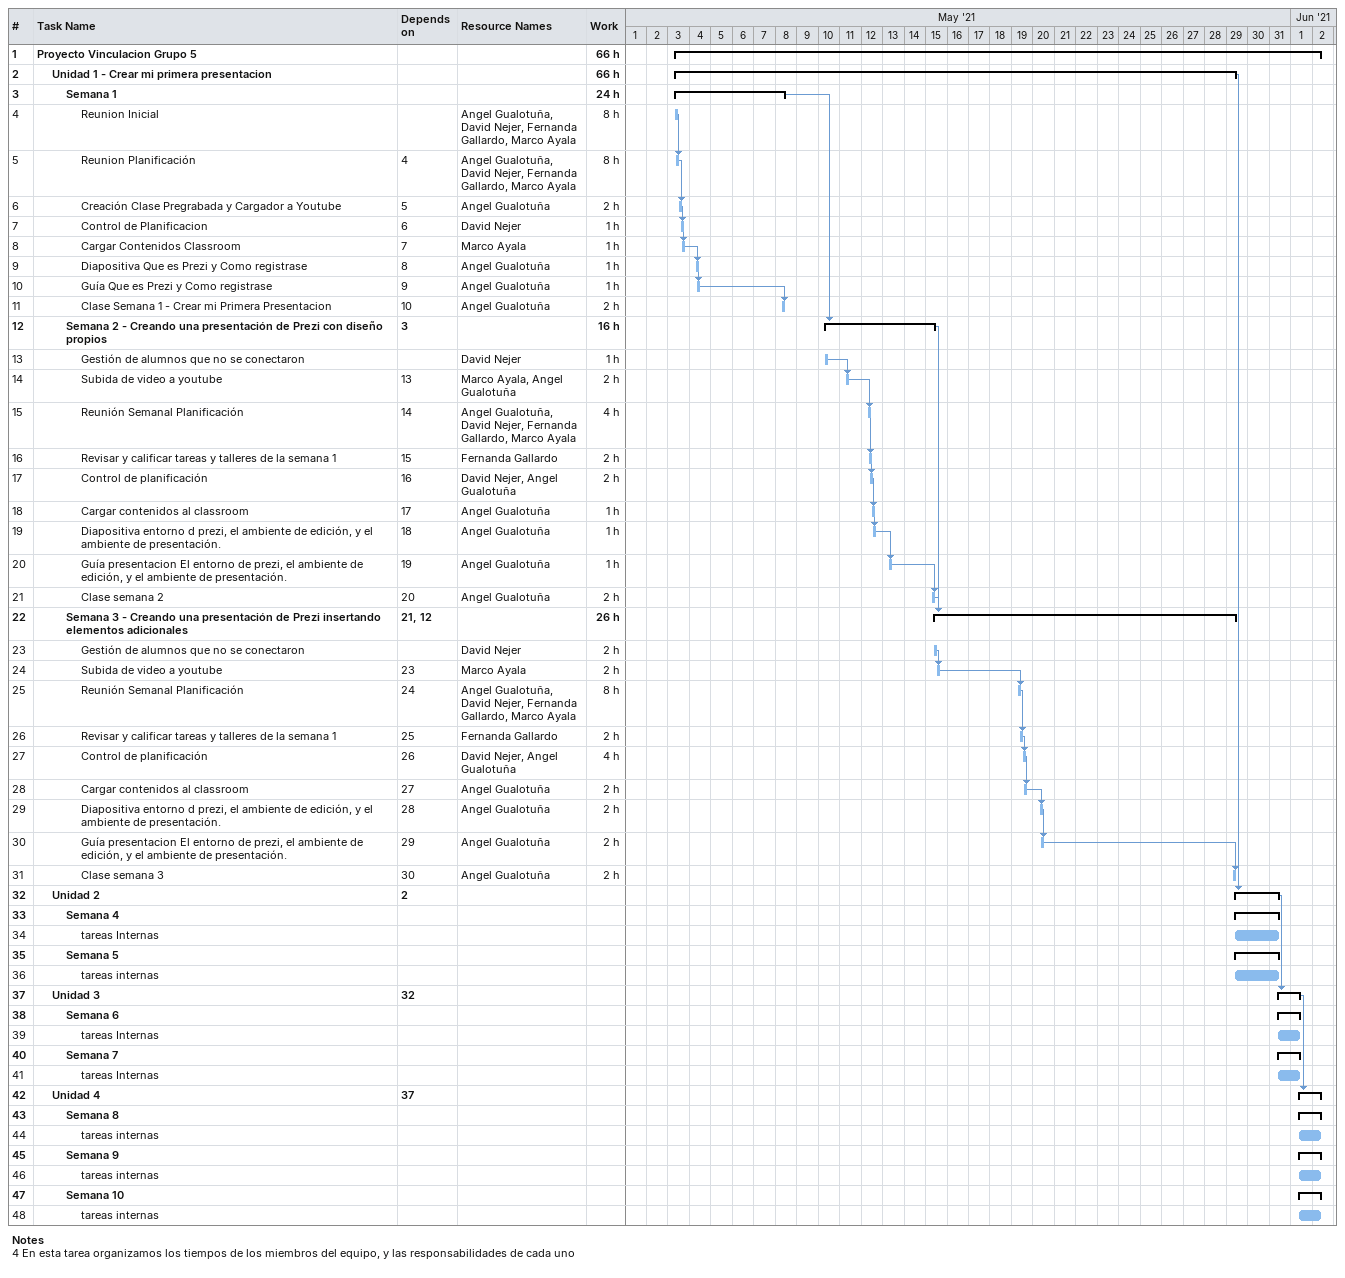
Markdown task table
| ID | Level | Task | Start | Finish | Predecessors | Resources | Work (h) |
|---|---|---|---|---|---|---|---|
| 1 | 1 | **Proyecto Vinculacion Grupo 5** | 2021-05-03 | 2021-06-02 |  |  | 66 |
| 2 | 2 | **Unidad 1 - Crear mi primera presentacion** | 2021-05-03 | 2021-05-29 |  |  | 66 |
| 3 | 3 | **Semana 1** | 2021-05-03 | 2021-05-08 |  |  | 24 |
| 4 | 4 | Reunion Inicial | 2021-05-03 | 2021-05-03 |  | Angel Gualotuña, David Nejer, Fernanda Gallardo, Marco Ayala | 8 |
| 5 | 4 | Reunion Planificación | 2021-05-03 | 2021-05-03 | 4 | Angel Gualotuña, David Nejer, Fernanda Gallardo, Marco Ayala | 8 |
| 6 | 4 | Creación Clase Pregrabada y Cargador a Youtube | 2021-05-03 | 2021-05-03 | 5 | Angel Gualotuña | 2 |
| 7 | 4 | Control de Planificacion | 2021-05-03 | 2021-05-03 | 6 | David Nejer | 1 |
| 8 | 4 | Cargar Contenidos Classroom | 2021-05-03 | 2021-05-03 | 7 | Marco Ayala | 1 |
| 9 | 4 | Diapositiva Que es Prezi y Como registrase | 2021-05-04 | 2021-05-04 | 8 | Angel Gualotuña | 1 |
| 10 | 4 | Guía Que es Prezi y Como registrase | 2021-05-04 | 2021-05-04 | 9 | Angel Gualotuña | 1 |
| 11 | 4 | Clase Semana 1 - Crear mi Primera Presentacion | 2021-05-08 | 2021-05-08 | 10 | Angel Gualotuña | 2 |
| 12 | 3 | **Semana 2 - Creando una presentación de Prezi con diseño propios** | 2021-05-10 | 2021-05-15 | 3 |  | 16 |
| 13 | 4 | Gestión de alumnos que no se conectaron | 2021-05-10 | 2021-05-10 |  | David Nejer | 1 |
| 14 | 4 | Subida de video a youtube | 2021-05-11 | 2021-05-11 | 13 | Marco Ayala, Angel Gualotuña | 2 |
| 15 | 4 | Reunión Semanal Planificación | 2021-05-12 | 2021-05-12 | 14 | Angel Gualotuña, David Nejer, Fernanda Gallardo, Marco Ayala | 4 |
| 16 | 4 | Revisar y calificar tareas y talleres de la semana 1 | 2021-05-12 | 2021-05-12 | 15 | Fernanda Gallardo | 2 |
| 17 | 4 | Control de planificación | 2021-05-12 | 2021-05-12 | 16 | David Nejer, Angel Gualotuña | 2 |
| 18 | 4 | Cargar contenidos al classroom | 2021-05-12 | 2021-05-12 | 17 | Angel Gualotuña | 1 |
| 19 | 4 | Diapositiva entorno d prezi, el ambiente de edición, y el ambiente de presentación. | 2021-05-12 | 2021-05-12 | 18 | Angel Gualotuña | 1 |
| 20 | 4 | Guía presentacion El entorno de prezi, el ambiente de edición, y el ambiente de presentación. | 2021-05-13 | 2021-05-13 | 19 | Angel Gualotuña | 1 |
| 21 | 4 | Clase semana 2 | 2021-05-15 | 2021-05-15 | 20 | Angel Gualotuña | 2 |
| 22 | 3 | **Semana 3 - Creando una presentación de Prezi insertando elementos adicionales** | 2021-05-15 | 2021-05-29 | 21, 12 |  | 26 |
| 23 | 4 | Gestión de alumnos que no se conectaron | 2021-05-15 | 2021-05-15 |  | David Nejer | 2 |
| 24 | 4 | Subida de video a youtube | 2021-05-15 | 2021-05-15 | 23 | Marco Ayala | 2 |
| 25 | 4 | Reunión Semanal Planificación | 2021-05-19 | 2021-05-19 | 24 | Angel Gualotuña, David Nejer, Fernanda Gallardo, Marco Ayala | 8 |
| 26 | 4 | Revisar y calificar tareas y talleres de la semana 1 | 2021-05-19 | 2021-05-19 | 25 | Fernanda Gallardo | 2 |
| 27 | 4 | Control de planificación | 2021-05-19 | 2021-05-19 | 26 | David Nejer, Angel Gualotuña | 4 |
| 28 | 4 | Cargar contenidos al classroom | 2021-05-19 | 2021-05-19 | 27 | Angel Gualotuña | 2 |
| 29 | 4 | Diapositiva entorno d prezi, el ambiente de edición, y el ambiente de presentación. | 2021-05-20 | 2021-05-20 | 28 | Angel Gualotuña | 2 |
| 30 | 4 | Guía presentacion El entorno de prezi, el ambiente de edición, y el ambiente de presentación. | 2021-05-20 | 2021-05-20 | 29 | Angel Gualotuña | 2 |
| 31 | 4 | Clase semana 3 | 2021-05-29 | 2021-05-29 | 30 | Angel Gualotuña | 2 |
| 32 | 2 | **Unidad 2** | 2021-05-29 | 2021-05-31 | 2 |  |  |
| 33 | 3 | **Semana 4** | 2021-05-29 | 2021-05-31 |  |  |  |
| 34 | 4 | tareas Internas | 2021-05-29 | 2021-05-31 |  |  |  |
| 35 | 3 | **Semana 5** | 2021-05-29 | 2021-05-31 |  |  |  |
| 36 | 4 | tareas internas | 2021-05-29 | 2021-05-31 |  |  |  |
| 37 | 2 | **Unidad 3** | 2021-05-31 | 2021-06-01 | 32 |  |  |
| 38 | 3 | **Semana 6** | 2021-05-31 | 2021-06-01 |  |  |  |
| 39 | 4 | tareas Internas | 2021-05-31 | 2021-06-01 |  |  |  |
| 40 | 3 | **Semana 7** | 2021-05-31 | 2021-06-01 |  |  |  |
| 41 | 4 | tareas Internas | 2021-05-31 | 2021-06-01 |  |  |  |
| 42 | 2 | **Unidad 4** | 2021-06-01 | 2021-06-02 | 37 |  |  |
| 43 | 3 | **Semana 8** | 2021-06-01 | 2021-06-02 |  |  |  |
| 44 | 4 | tareas internas | 2021-06-01 | 2021-06-02 |  |  |  |
| 45 | 3 | **Semana 9** | 2021-06-01 | 2021-06-02 |  |  |  |
| 46 | 4 | tareas internas | 2021-06-01 | 2021-06-02 |  |  |  |
| 47 | 3 | **Semana 10** | 2021-06-01 | 2021-06-02 |  |  |  |
| 48 | 4 | tareas internas | 2021-06-01 | 2021-06-02 |  |  |  |

Notes
- 4: En esta tarea organizamos los tiempos de los miembros del equipo, y las responsabilidades de cada uno
